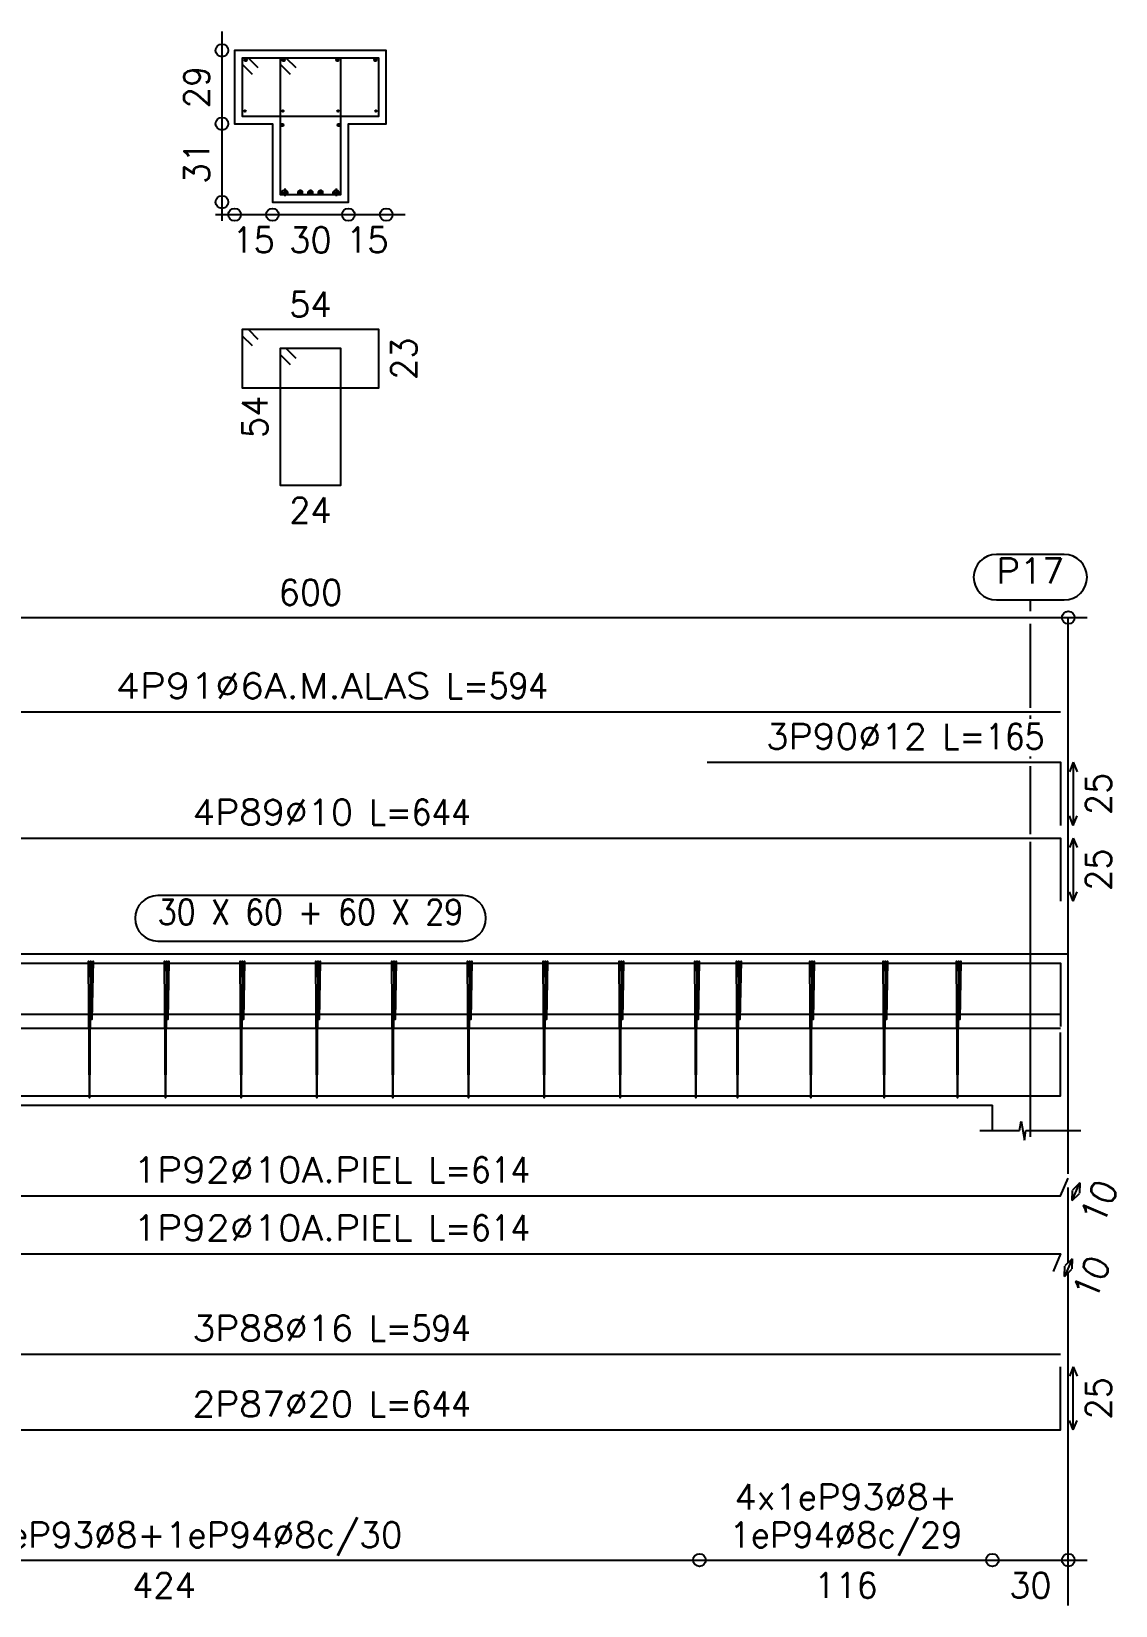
# Model space of a CAD drawing. Header units: millimetres. Extents: x 709.5 to 769, y 350.8 to 392.8.
# Drawn here: x 753.72 to 758.01, y 377.09 to 383.32 of the extents above; entities that cross this region are included whole.
import ezdxf
from ezdxf.enums import TextEntityAlignment as Align

# ---------------------------------------------------------------- set-up
doc = ezdxf.new("R2010")
doc.units = ezdxf.units.MM
doc.linetypes.add('CYPELINEA', pattern=[0])
for name, color, linetype in [('ARM_DENTRO_VIGA', 5, 'Continuous'), ('ARM_ESTRIBOS', 1, 'Continuous'), ('ARM_LONGITUDES', 3, 'CYPELINEA'), ('ARM_TEXTOS', 3, 'CYPELINEA'), ('COT_COTAS', 3, 'CYPELINEA'), ('COT_EST', 3, 'CYPELINEA'), ('COT_LIN_APOYOS', 2, 'CYPELINEA'), ('COT_LIN_AUX_COTA', 2, 'CYPELINEA'), ('REF_NOMBRE', 3, 'CYPELINEA'), ('REF_REFERENCIA', 3, 'CYPELINEA'), ('SEC_CONTORNOS', 2, 'Continuous'), ('SEC_DIM_VIGA', 3, 'CYPELINEA'), ('TXT_EST', 3, 'CYPELINEA'), ('TXT_LONG', 3, 'CYPELINEA')]:
    doc.layers.add(name, color=color, linetype=linetype)
doc.styles.get("Standard").update_dxf_attribs({"font": 'romans.shx'})

msp = doc.modelspace()

# ---------------------------------------------------------------- linework, layer by layer
at = {"layer": 'ARM_DENTRO_VIGA'}
for p, q in [((754.5558, 383.2117), (754.5708, 383.2117)), ((754.5633, 383.2192), (754.5633, 383.2042)), ((754.7058, 383.2117), (754.7208, 383.2117)), ((754.7133, 383.2192), (754.7133, 383.2042)), ((754.9193, 383.2117), (754.9343, 383.2117)), ((754.9268, 383.2192), (754.9268, 383.2042)), ((755.0693, 383.2117), (755.0843, 383.2117)), ((755.0768, 383.2192), (755.0768, 383.2042)), ((754.5568, 383.0097), (754.5653, 383.0097)), ((754.5608, 383.0142), (754.5608, 383.0052)), ((754.7068, 383.0097), (754.7153, 383.0097)), ((754.7083, 382.9622), (754.7083, 382.9472)), ((754.7108, 383.0142), (754.7108, 383.0052)), ((754.9248, 383.0097), (754.9333, 383.0097)), ((754.9293, 383.0142), (754.9293, 383.0052)), ((754.9318, 382.9622), (754.9318, 382.9472)), ((755.0748, 383.0097), (755.0833, 383.0097)), ((755.0793, 383.0142), (755.0793, 383.0052)), ((754.7008, 382.9547), (754.7158, 382.9547)), ((754.9243, 382.9547), (754.9393, 382.9547)), ((754.7028, 382.6877), (754.7333, 382.6877)), ((754.7183, 382.7027), (754.7183, 382.6727)), ((754.7678, 382.6877), (754.7918, 382.6877)), ((754.7798, 382.6997), (754.7798, 382.6757)), ((754.8078, 382.6877), (754.8323, 382.6877)), ((754.8203, 382.6997), (754.8203, 382.6757)), ((754.8483, 382.6877), (754.8723, 382.6877)), ((754.8603, 382.6997), (754.8603, 382.6757)), ((754.9068, 382.6877), (754.9373, 382.6877)), ((754.9218, 382.7027), (754.9218, 382.6727))]:
    msp.add_line(p, q, dxfattribs=at)
for points in [[(751.8503, 380.6322), (757.7903, 380.6322)], [(756.3903, 380.4322), (757.7903, 380.4322), (757.7903, 380.1822)], [(751.8503, 379.8822), (751.8503, 380.1322), (757.7903, 380.1322), (757.7903, 379.8822)], [(751.8503, 379.3867), (751.8503, 379.6367), (757.7903, 379.6367), (757.7903, 379.3867)], [(756.3903, 379.6367), (757.7903, 379.6367), (757.7903, 379.3867)], [(751.8503, 379.4347), (757.7903, 379.4347)], [(751.8503, 379.3797), (757.7903, 379.3797)], [(751.8503, 379.3797), (757.7903, 379.3797)], [(751.8503, 379.3627), (751.8503, 379.1127), (757.7903, 379.1127), (757.7903, 379.3627)], [(751.8503, 379.1127), (757.7903, 379.1127)], [(751.8803, 378.7867), (751.8503, 378.7167), (757.7903, 378.7167), (757.8203, 378.7867)], [(751.8203, 378.4167), (751.8503, 378.4867), (757.7903, 378.4867), (757.7603, 378.4167)], [(751.8503, 378.0897), (757.7903, 378.0897)], [(751.8503, 378.0397), (751.8503, 377.7897), (757.7903, 377.7897), (757.7903, 378.0397)]]:
    msp.add_lwpolyline(points, dxfattribs=at)
for centre, radius in [((754.5633, 383.2117), 0.005), ((754.7133, 383.2117), 0.005), ((754.9268, 383.2117), 0.005), ((755.0768, 383.2117), 0.005), ((754.5608, 383.0097), 0.003), ((754.7083, 382.9547), 0.005), ((754.7108, 383.0097), 0.003), ((754.9293, 383.0097), 0.003), ((754.9318, 382.9547), 0.005), ((755.0793, 383.0097), 0.003), ((754.7183, 382.6877), 0.01), ((754.7798, 382.6877), 0.008), ((754.8203, 382.6877), 0.008), ((754.8603, 382.6877), 0.008), ((754.9218, 382.6877), 0.01)]:
    msp.add_circle(centre, radius, dxfattribs=at)
at = {"layer": 'ARM_ESTRIBOS'}
for points in [[(754.6138, 383.1802), (754.5743, 383.2197), (754.5498, 383.2197), (754.5498, 382.9897), (755.0903, 382.9897), (755.0903, 383.2197), (754.5498, 383.2197), (754.5498, 383.1957), (754.5898, 383.1562)], [(754.7638, 383.1802), (754.7243, 383.2197), (754.6998, 383.2197), (754.6998, 382.6797), (754.9403, 382.6797), (754.9403, 383.2197), (754.6998, 383.2197), (754.6998, 383.1957), (754.7398, 383.1562)], [(754.6138, 382.1052), (754.5743, 382.1447), (754.5498, 382.1447), (754.5498, 381.9147), (755.0903, 381.9147), (755.0903, 382.1447), (754.5498, 382.1447), (754.5498, 382.1207), (754.5898, 382.0812)], [(754.7638, 382.0302), (754.7243, 382.0697), (754.6998, 382.0697), (754.6998, 381.5297), (754.9403, 381.5297), (754.9403, 382.0697), (754.6998, 382.0697), (754.6998, 382.0457), (754.7398, 382.0062)], [(753.9498, 379.6052), (753.9498, 379.6447), (753.9458, 379.1047), (753.9418, 379.6447), (753.9413, 379.6207), (753.9413, 379.5812)], [(753.9593, 379.6052), (753.9593, 379.6447), (753.9553, 379.4147), (753.9513, 379.6447), (753.9508, 379.6207), (753.9508, 379.5812)], [(754.2498, 379.6052), (754.2498, 379.6447), (754.2458, 379.1047), (754.2418, 379.6447), (754.2413, 379.6207), (754.2413, 379.5812)], [(754.2593, 379.6052), (754.2593, 379.6447), (754.2553, 379.4147), (754.2513, 379.6447), (754.2508, 379.6207), (754.2508, 379.5812)], [(754.5498, 379.6052), (754.5498, 379.6447), (754.5458, 379.1047), (754.5418, 379.6447), (754.5413, 379.6207), (754.5413, 379.5812)], [(754.5593, 379.6052), (754.5593, 379.6447), (754.5553, 379.4147), (754.5513, 379.6447), (754.5508, 379.6207), (754.5508, 379.5812)], [(754.8498, 379.6052), (754.8498, 379.6447), (754.8458, 379.1047), (754.8418, 379.6447), (754.8413, 379.6207), (754.8413, 379.5812)], [(754.8593, 379.6052), (754.8593, 379.6447), (754.8553, 379.4147), (754.8513, 379.6447), (754.8508, 379.6207), (754.8508, 379.5812)], [(755.1498, 379.6052), (755.1498, 379.6447), (755.1458, 379.1047), (755.1418, 379.6447), (755.1413, 379.6207), (755.1413, 379.5812)], [(755.1593, 379.6052), (755.1593, 379.6447), (755.1553, 379.4147), (755.1513, 379.6447), (755.1508, 379.6207), (755.1508, 379.5812)], [(755.4498, 379.6052), (755.4498, 379.6447), (755.4458, 379.1047), (755.4418, 379.6447), (755.4413, 379.6207), (755.4413, 379.5812)], [(755.4593, 379.6052), (755.4593, 379.6447), (755.4553, 379.4147), (755.4513, 379.6447), (755.4508, 379.6207), (755.4508, 379.5812)], [(755.7498, 379.6052), (755.7498, 379.6447), (755.7458, 379.1047), (755.7418, 379.6447), (755.7413, 379.6207), (755.7413, 379.5812)], [(755.7593, 379.6052), (755.7593, 379.6447), (755.7553, 379.4147), (755.7513, 379.6447), (755.7508, 379.6207), (755.7508, 379.5812)], [(756.0498, 379.6052), (756.0498, 379.6447), (756.0458, 379.1047), (756.0418, 379.6447), (756.0413, 379.6207), (756.0413, 379.5812)], [(756.0593, 379.6052), (756.0593, 379.6447), (756.0553, 379.4147), (756.0513, 379.6447), (756.0508, 379.6207), (756.0508, 379.5812)], [(756.3498, 379.6052), (756.3498, 379.6447), (756.3458, 379.1047), (756.3418, 379.6447), (756.3413, 379.6207), (756.3413, 379.5812)], [(756.3593, 379.6052), (756.3593, 379.6447), (756.3553, 379.4147), (756.3513, 379.6447), (756.3508, 379.6207), (756.3508, 379.5812)], [(756.5153, 379.6052), (756.5153, 379.6447), (756.5113, 379.1047), (756.5073, 379.6447), (756.5068, 379.6207), (756.5068, 379.5812)], [(756.5248, 379.6052), (756.5248, 379.6447), (756.5208, 379.4147), (756.5168, 379.6447), (756.5163, 379.6207), (756.5163, 379.5812)], [(756.8053, 379.6052), (756.8053, 379.6447), (756.8013, 379.1047), (756.7973, 379.6447), (756.7968, 379.6207), (756.7968, 379.5812)], [(756.8148, 379.6052), (756.8148, 379.6447), (756.8108, 379.4147), (756.8068, 379.6447), (756.8063, 379.6207), (756.8063, 379.5812)], [(757.0953, 379.6052), (757.0953, 379.6447), (757.0913, 379.1047), (757.0873, 379.6447), (757.0868, 379.6207), (757.0868, 379.5812)], [(757.1048, 379.6052), (757.1048, 379.6447), (757.1008, 379.4147), (757.0968, 379.6447), (757.0963, 379.6207), (757.0963, 379.5812)], [(757.3853, 379.6052), (757.3853, 379.6447), (757.3813, 379.1047), (757.3773, 379.6447), (757.3768, 379.6207), (757.3768, 379.5812)], [(757.3948, 379.6052), (757.3948, 379.6447), (757.3908, 379.4147), (757.3868, 379.6447), (757.3863, 379.6207), (757.3863, 379.5812)]]:
    msp.add_lwpolyline(points, dxfattribs=at)
at = {"layer": 'ARM_LONGITUDES'}
for p, q in [((757.8403, 380.4322), (757.8253, 380.3947)), ((757.8403, 380.4322), (757.8403, 380.1822)), ((757.8403, 380.4322), (757.8553, 380.3947)), ((757.8403, 380.1822), (757.8253, 380.2197)), ((757.8403, 380.1822), (757.8553, 380.2197)), ((757.8403, 380.1322), (757.8253, 380.0947)), ((757.8403, 380.1322), (757.8403, 379.8822)), ((757.8403, 380.1322), (757.8553, 380.0947)), ((757.8403, 379.8822), (757.8253, 379.9197)), ((757.8403, 379.8822), (757.8553, 379.9197)), ((757.8358, 378.6972), (757.8658, 378.7672)), ((757.8358, 378.6972), (757.8368, 378.7377)), ((757.8358, 378.6972), (757.8648, 378.7257)), ((757.8658, 378.7672), (757.8373, 378.7387)), ((757.8658, 378.7672), (757.8648, 378.7267)), ((757.8358, 378.4672), (757.8058, 378.3972)), ((757.8058, 378.3972), (757.8068, 378.4377)), ((757.8058, 378.3972), (757.8348, 378.4257)), ((757.8358, 378.4672), (757.8073, 378.4387)), ((757.8358, 378.4672), (757.8348, 378.4267)), ((757.8403, 378.0397), (757.8253, 378.0022)), ((757.8403, 377.7897), (757.8403, 378.0397)), ((757.8403, 378.0397), (757.8553, 378.0022)), ((757.8403, 377.7897), (757.8253, 377.8272)), ((757.8403, 377.7897), (757.8553, 377.8272))]:
    msp.add_line(p, q, dxfattribs=at)
at = {"layer": 'COT_COTAS'}
msp.add_line((751.7448, 381.0047), (757.8953, 381.0047), dxfattribs=at)
msp.add_circle((757.8203, 381.0047), 0.025, dxfattribs=at)
at = {"layer": 'COT_EST'}
for p, q in [((752.1198, 377.2747), (756.3603, 377.2747)), ((756.3603, 377.2747), (757.5203, 377.2747)), ((757.5203, 377.2747), (757.8953, 377.2747))]:
    msp.add_line(p, q, dxfattribs=at)
for centre in [(756.3603, 377.2747), (757.5203, 377.2747), (757.8203, 377.2747)]:
    msp.add_circle(centre, 0.025, dxfattribs=at)
at = {"layer": 'COT_LIN_APOYOS'}
for p, q in [((757.8203, 380.9922), (757.8203, 381.0047)), ((757.8203, 380.8047), (757.8203, 380.9922)), ((757.8203, 379.9047), (757.8203, 380.8047)), ((757.8203, 378.8892), (757.8203, 379.9047)), ((757.8203, 378.8032), (757.8203, 378.8892)), ((757.8203, 378.4502), (757.8203, 378.7492)), ((757.8203, 378.2622), (757.8203, 378.4152)), ((757.8203, 377.5747), (757.8203, 378.2622)), ((757.8203, 377.2872), (757.8203, 377.5747)), ((757.8203, 377.2622), (757.8203, 377.2872)), ((757.8203, 377.0947), (757.8203, 377.2622))]:
    msp.add_line(p, q, dxfattribs=at)
at = {"layer": 'COT_LIN_AUX_COTA'}
for p, q in [((757.6703, 381.0297), (757.6703, 381.0747)), ((757.6703, 380.8047), (757.6703, 380.9797)), ((757.6703, 380.6472), (757.6703, 380.8047)), ((757.6703, 380.6047), (757.6703, 380.6172)), ((757.6703, 380.4472), (757.6703, 380.4547)), ((757.6703, 380.1472), (757.6703, 380.4172)), ((757.6703, 379.9047), (757.6703, 380.1172)), ((757.6703, 378.9497), (757.6703, 379.9047))]:
    msp.add_line(p, q, dxfattribs=at)
at = {"layer": 'REF_NOMBRE'}
for p, q in [((755.4248, 379.9047), (754.2158, 379.9047)), ((754.2158, 379.7247), (755.4248, 379.7247))]:
    msp.add_line(p, q, dxfattribs=at)
for centre, start, end in [((754.2158, 379.8147), 90, 270), ((755.4248, 379.8147), 270, 90)]:
    msp.add_arc(centre, 0.09, start, end, dxfattribs=at)
at = {"layer": 'REF_REFERENCIA'}
for p, q in [((757.8048, 381.2547), (757.5358, 381.2547)), ((757.5358, 381.0747), (757.8048, 381.0747))]:
    msp.add_line(p, q, dxfattribs=at)
for centre, start, end in [((757.5358, 381.1647), 90, 270), ((757.8048, 381.1647), 270, 90)]:
    msp.add_arc(centre, 0.09, start, end, dxfattribs=at)
at = {"layer": 'SEC_CONTORNOS'}
for p, q in [((752.1198, 379.6747), (757.5203, 379.6747)), ((757.5203, 379.6747), (757.8203, 379.6747)), ((757.5203, 379.6747), (757.8203, 379.6747)), ((757.8203, 379.0747), (757.8203, 379.6747)), ((757.8203, 379.0747), (757.8203, 379.6747)), ((752.1198, 379.0747), (757.5203, 379.0747)), ((757.5203, 378.9747), (757.5203, 379.0747)), ((757.8203, 378.9747), (757.8203, 379.0747)), ((757.4703, 378.9747), (757.6278, 378.9747)), ((757.6278, 378.9747), (757.6343, 379.0122)), ((757.6343, 379.0122), (757.6468, 378.9372)), ((757.6468, 378.9372), (757.6528, 378.9747)), ((757.6528, 378.9747), (757.8703, 378.9747))]:
    msp.add_line(p, q, dxfattribs=at)
msp.add_lwpolyline([(754.6698, 383.2497), (754.5198, 383.2497), (754.5198, 382.9597), (754.6698, 382.9597), (754.6698, 382.6497), (754.9703, 382.6497), (754.9703, 382.9597), (755.1203, 382.9597), (755.1203, 383.2497), (754.9703, 383.2497), (754.6698, 383.2497)], dxfattribs=at)
at = {"layer": 'SEC_DIM_VIGA'}
for p, q in [((754.4698, 383.3247), (754.4698, 382.9597)), ((754.4698, 382.9597), (754.4698, 382.5747)), ((754.4448, 382.5997), (754.6698, 382.5997)), ((754.6698, 382.5997), (754.9703, 382.5997)), ((754.9703, 382.5997), (755.1953, 382.5997))]:
    msp.add_line(p, q, dxfattribs=at)
for centre in [(754.4698, 383.2497), (754.4698, 382.9597), (754.4698, 382.6497), (754.5198, 382.5997), (754.6698, 382.5997), (754.9703, 382.5997), (755.1203, 382.5997)]:
    msp.add_circle(centre, 0.025, dxfattribs=at)

# ---------------------------------------------------------------- texts
at = {"layer": 'ARM_LONGITUDES'}
for s, rotation, width, p, p2 in [('25', 90, 0.953514, (757.9903, 380.2232), (757.9903, 380.3912)), ('25', 90, 0.953514, (757.9903, 379.9232), (757.9903, 380.0912)), ('10', 66.79917, 0.953737, (757.9557, 378.5958), (758.0219, 378.7503)), ('10', 66.79917, 0.953737, (757.9257, 378.2958), (757.9919, 378.4503)), ('25', 90, 0.953514, (757.9903, 377.8307), (757.9903, 377.9987))]:
    msp.add_text(s, height=0.1, rotation=rotation, dxfattribs=dict(at, width=width)).set_placement(p, p2, align=Align.FIT)
at = {"layer": 'ARM_TEXTOS'}
for s, width, p, p2 in [('4P91%%c6A.M.ALAS', 1.04, (754.0478, 380.6847), (755.2958, 380.6847)), ('3P90%%c12', 0.97719, (756.6233, 380.4847), (757.2608, 380.4847)), ('4P89%%c10', 0.97719, (754.3528, 380.1847), (754.9903, 380.1847)), ('1P92%%c10A.PIEL', 1.002026, (754.1183, 378.7692), (755.2253, 378.7692)), ('1P92%%c10A.PIEL', 1.002026, (754.1183, 378.5392), (755.2253, 378.5392)), ('3P88%%c16', 0.97719, (754.3528, 378.1422), (754.9903, 378.1422)), ('2P87%%c20', 0.97719, (754.3528, 377.8422), (754.9903, 377.8422))]:
    msp.add_text(s, height=0.1, dxfattribs=dict(at, width=width)).set_placement(p, p2, align=Align.FIT)
at = {"layer": 'COT_COTAS', "width": 0.928421}
msp.add_text('600', height=0.1, dxfattribs=at).set_placement((754.6943, 381.0547), (754.9463, 381.0547), align=Align.FIT)
at = {"layer": 'COT_EST'}
for s, width, p, p2 in [('424', 0.912414, (754.1143, 377.1247), (754.3663, 377.1247)), ('116', 0.928421, (756.8143, 377.1247), (757.0663, 377.1247)), ('30', 0.953514, (757.5863, 377.1247), (757.7543, 377.1247))]:
    msp.add_text(s, height=0.1, dxfattribs=dict(at, width=width)).set_placement(p, p2, align=Align.FIT)
at = {"layer": 'REF_NOMBRE', "width": 0.729569}
msp.add_text('30 X 60 + 60 X 29', height=0.1, dxfattribs=at).set_placement((754.2158, 379.7897), (755.4248, 379.7897), align=Align.FIT)
at = {"layer": 'REF_REFERENCIA', "width": 0.972155}
msp.add_text('P17', height=0.1, dxfattribs=at).set_placement((757.5361, 381.1397), (757.8046, 381.1397), align=Align.FIT)
at = {"layer": 'SEC_DIM_VIGA'}
for s, width, p, p2 in [('29', 0.98, (754.4198, 383.0207), (754.4198, 383.1887)), ('31', 1.138065, (754.4198, 382.7207), (754.4198, 382.8887)), ('23', 0.953514, (755.2403, 381.9457), (755.2403, 382.1137)), ('54', 0.928421, (754.6498, 381.7157), (754.6498, 381.8837))]:
    msp.add_text(s, height=0.1, rotation=90, dxfattribs=dict(at, width=width)).set_placement(p, p2, align=Align.FIT)
for s, width, p, p2 in [('15', 0.953514, (754.5108, 382.4497), (754.6788, 382.4497)), ('30', 0.953514, (754.7363, 382.4497), (754.9043, 382.4497)), ('15', 0.953514, (754.9613, 382.4497), (755.1293, 382.4497)), ('54', 0.928421, (754.7358, 382.1947), (754.9038, 382.1947)), ('24', 0.928421, (754.7363, 381.3797), (754.9043, 381.3797))]:
    msp.add_text(s, height=0.1, dxfattribs=dict(at, width=width)).set_placement(p, p2, align=Align.FIT)
at = {"layer": 'TXT_EST'}
for s, width, p, p2 in [('4x1eP93%%c8+', 0.940203, (756.4993, 377.4747), (757.3813, 377.4747)), ('15x1eP93%%c8+1eP94%%c8c/30', 0.909599, (753.2961, 377.3247), (755.1846, 377.3247)), ('1eP94%%c8c/29', 0.905257, (756.4791, 377.3247), (757.4016, 377.3247))]:
    msp.add_text(s, height=0.1, dxfattribs=dict(at, width=width)).set_placement(p, p2, align=Align.FIT)
at = {"layer": 'TXT_LONG'}
for s, width, p, p2 in [(' L=594', 0.80041, (755.2958, 380.6847), (755.7608, 380.6847)), (' L=165', 0.807025, (757.2608, 380.4847), (757.7258, 380.4847)), (' L=644', 0.80041, (754.9903, 380.1847), (755.4553, 380.1847)), (' L=614', 0.80041, (755.2253, 378.7692), (755.6903, 378.7692)), (' L=614', 0.80041, (755.2253, 378.5392), (755.6903, 378.5392)), (' L=594', 0.80041, (754.9903, 378.1422), (755.4553, 378.1422)), (' L=644', 0.80041, (754.9903, 377.8422), (755.4553, 377.8422))]:
    msp.add_text(s, height=0.1, dxfattribs=dict(at, width=width)).set_placement(p, p2, align=Align.FIT)

doc.saveas('drawing.dxf')
